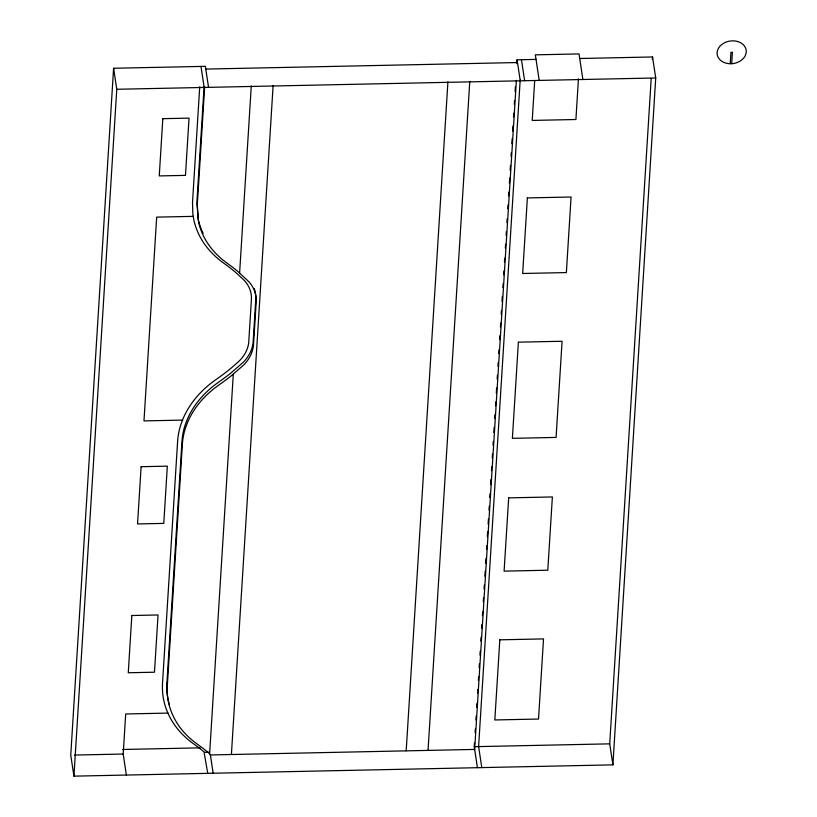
<?xml version="1.0" encoding="UTF-8"?>
<svg xmlns="http://www.w3.org/2000/svg" width="817" height="817" viewBox="0 0 817 817"><rect width="100%" height="100%" fill="white"/><g stroke="black" fill="none" stroke-linecap="round" stroke-linejoin="round"><path stroke-width="1.23" d="M166.903 683.002L166.903 682.941A101.349 78.646 -8.6 0 0 169.476 704.918M208.539 87.348L205.363 66.34L113.594 68.26L70.752 755.143L73.939 776.15L612.893 764.855L655.724 77.972L652.548 56.965L579.713 58.497M73.939 776.15L116.77 89.278L113.594 68.26M126.369 775.047L123.193 754.04L125.695 713.976L167.945 713.088M199.726 86.755L192.516 202.34L192.832 213.87L193.762 219.559A105.607 81.955 -8.6 0 0 223.838 263.227A199.746 155.005 -8.6 0 1 237.196 273.787L243.313 279.465A40.636 31.536 -8.6 0 1 251.442 298.848L248.736 342.221A40.636 31.536 -8.6 0 1 238.166 361.992L231.323 367.956A199.746 155.005 -8.6 0 1 216.617 379.098A105.607 81.955 -8.6 0 0 183.151 418.488L181.006 424.146A105.607 81.955 -8.6 0 0 177.606 441.456L162.532 683.155A105.607 81.955 -8.6 0 0 167.168 711.413L169.619 716.734A105.607 81.955 -8.6 0 0 193.854 744.042A199.746 155.005 -8.6 0 1 204.005 751.854L207.743 773.342M166.903 683.063L181.966 441.425A101.482 78.759 -8.6 0 1 185.234 424.769L187.297 419.346A101.206 78.544 -8.6 0 1 214.013 385.542L219.446 381.539A203.086 157.599 -8.6 0 0 230.762 373.155L243.558 362.002A45.006 34.927 -8.6 0 0 253.107 342.231L255.823 298.654A45.006 34.927 -8.6 0 0 254.179 288.421M204.097 86.653L196.887 202.187L198.082 218.752A101.206 78.544 -8.6 0 0 201.339 229.332M204.669 86.857L197.305 204.924L198.5 221.489A101.206 78.544 -8.6 0 0 222.449 259.612L227.392 263.401A203.086 157.599 -8.6 0 1 237.696 271.326L249.134 281.967A45.006 34.927 -8.6 0 1 256.232 301.391L253.515 344.978A45.006 34.927 -8.6 0 1 243.977 364.75L231.17 375.902A203.086 157.599 -8.6 0 1 219.855 384.286L214.422 388.289A101.206 78.544 -8.6 0 0 187.706 422.093L185.653 427.516A101.482 78.759 -8.6 0 0 182.385 444.172L167.322 685.739A101.349 78.646 -8.6 0 0 171.764 712.894L174.113 717.98A101.206 78.544 -8.6 0 0 192.465 740.427L197.408 744.216A203.086 157.599 -8.6 0 1 207.712 752.14L208.304 752.651A16.177 12.551 -8.6 0 1 209.612 753.948L210.398 754.959L213.155 773.229M209.612 753.948L233.305 374.176M239.616 272.97L251.279 85.918M231.405 754.52L273.123 85.448M406.192 750.854L447.92 81.792M428.047 750.404L469.775 81.332M477.424 767.694L474.248 746.687L474.483 742.867M475.116 732.696L475.351 728.876M475.913 719.971L476.148 716.152M476.699 707.246L476.944 703.437M477.577 693.255L477.812 689.446M478.374 680.541L478.609 676.721M479.16 667.816L479.395 664.007M479.957 655.101L480.192 651.282M480.825 641.11L481.07 637.291M481.622 628.385L481.856 624.576M482.418 615.671L482.653 611.851M483.286 601.68L483.521 597.86M484.083 588.955L484.318 585.135M484.869 576.24L485.196 571.144M485.666 563.516L485.982 558.43M486.544 549.524L486.779 545.705M487.33 536.8L487.647 531.714M488.127 524.085L488.443 518.999M488.995 510.094L489.24 506.274M489.792 497.369L490.026 493.56M490.588 484.655L490.905 479.569M491.456 470.663L491.691 466.844M492.253 457.939L492.488 454.119M493.049 445.224L493.284 441.405M493.836 432.499L494.152 427.414M494.714 418.508L494.949 414.689M495.5 405.783L495.745 401.974M496.297 393.069L496.613 387.983M497.165 379.078L497.41 375.258M497.962 366.353L498.196 362.544M498.758 353.638L498.993 349.819M499.626 339.647L499.871 335.828M500.423 326.923L500.658 323.113M501.219 314.208L501.454 310.389M502.006 301.483L502.322 296.397M502.884 287.492L503.119 283.673M503.67 274.778L503.915 270.958M504.467 262.053L504.702 258.233M505.345 248.062L505.58 244.242M506.132 235.337L506.377 231.528M506.928 222.622L507.163 218.803M507.796 208.631L508.041 204.812M508.593 195.906L508.828 192.097M509.389 183.192L509.706 178.106M510.176 170.467L510.492 165.381M511.054 156.476L511.289 152.656M511.84 143.761L512.167 138.665M512.637 131.037L512.953 125.951M513.515 117.045L513.75 113.226M514.302 104.321L514.547 100.511M515.098 91.606L515.415 86.52M516.844 63.624L517.079 59.804L536.013 59.406M516.385 80.352L474.657 749.424L210.398 754.959M520.184 80.066L478.609 746.595L481.795 767.602M534.665 81.016L532.214 120.426L575.914 119.507L578.446 78.83M612.893 764.855L609.707 743.848L651.2 78.595M652.385 59.508L652.548 56.965M730.235 63.726L730.949 52.308L732.41 52.278L731.695 63.695M205.772 69.077L517.498 62.541M116.77 89.278L655.724 77.972M193.241 216.362L156.68 217.128L143.976 420.908L182.538 420.101M122.509 749.475L200.063 747.851M74.5 755.061L123.193 754.04M204.567 752.334L208.897 752.243M474.248 746.687L609.707 743.848M582.889 79.504L579.028 53.922L535.329 54.841L539.2 80.423M521.45 59.712L524.626 80.73M517.079 59.804L520.255 80.812M200.992 66.432L204.168 87.439M203.178 233.417A101.206 78.544 -8.6 0 1 201.768 230.363M131.833 615.518L128.269 672.759L154.484 672.207L158.049 614.966L131.833 615.518M141.116 466.701L137.542 523.932L163.768 523.391L167.332 466.15L141.116 466.701M162.818 118.679L159.254 175.921L185.469 175.369L189.044 118.128L162.818 118.679M499.82 639.823L494.826 719.961L538.526 719.042L543.519 638.904L499.82 639.823M508.674 497.87L504.099 571.134L547.798 570.215L552.374 496.95L508.674 497.87M518.387 342.17L512.382 438.341L556.081 437.422L562.086 341.261L518.387 342.17M527.373 197.928L522.666 273.491L566.365 272.572L571.073 197.009L527.373 197.928M732.869 63.603L729.07 63.685A14.645 11.367 -8.6 0 1 719.777 46.406A14.645 11.367 -8.6 0 1 744.348 45.885A14.645 11.367 -8.6 0 1 732.869 63.603"/></g></svg>
